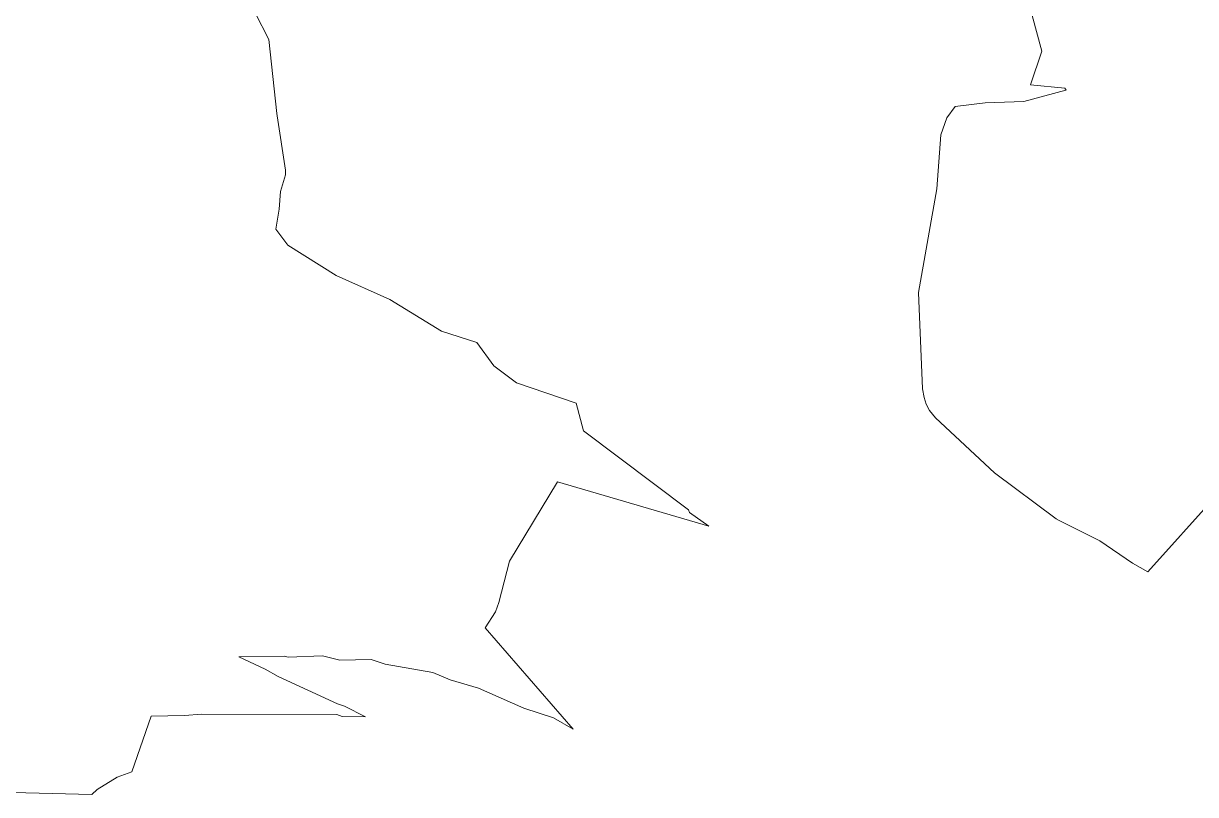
# Model space of a CAD drawing. Header units: metres. Extents: x 809241 to 811075, y 9156873 to 9158251.
# Drawn here: x 809964.5 to 810025.8, y 9156998.7 to 9157039.1 of the extents above; entities that cross this region are included whole.
import ezdxf

# ---------------------------------------------------------------- set-up
doc = ezdxf.new("R2010")
doc.units = ezdxf.units.M
doc.layers.add('C-TOPO-MAJR', color=9, linetype='Continuous')

msp = doc.modelspace()

# ---------------------------------------------------------------- linework, layer by layer
at = {"layer": 'C-TOPO-MAJR', "color": 9, "linetype": 'Continuous', "lineweight": 5}
for points, elevation in [([(809963.222, 9156998.872), (809968.063, 9156998.74), (809968.339, 9156999), (809969.39, 9156999.655), (809970.157, 9156999.932), (809971.171, 9157002.848), (809972.904, 9157002.871), (809973.799, 9157002.949), (809980.881, 9157002.922), (809981.164, 9157002.825), (809982.387, 9157002.805), (809981.274, 9157003.367), (809980.917, 9157003.486), (809977.812, 9157004.912), (809977.133, 9157005.298), (809975.754, 9157005.951), (809978.142, 9157005.977), (809978.337, 9157005.935), (809980.126, 9157006.008), (809981.032, 9157005.773), (809982.674, 9157005.813), (809983.401, 9157005.565), (809985.895, 9157005.122), (809986.808, 9157004.749), (809988.293, 9157004.307), (809990.658, 9157003.262), (809992.222, 9157002.756), (809993.246, 9157002.159), (809988.639, 9157007.467), (809989.186, 9157008.305), (809989.35, 9157008.791), (809989.92, 9157010.947), (809992.431, 9157015.099), (810000.34, 9157012.793), (809999.326, 9157013.508), (809999.272, 9157013.642), (809993.782, 9157017.768), (809993.408, 9157019.223), (809990.285, 9157020.286), (809989.09, 9157021.173), (809988.2, 9157022.403), (809986.347, 9157022.987), (809983.655, 9157024.639), (809980.841, 9157025.895), (809978.311, 9157027.489), (809977.694, 9157028.334), (809977.869, 9157029.374), (809977.936, 9157030.305), (809978.188, 9157031.174), (809978.196, 9157031.235), (809978.186, 9157031.411), (809977.767, 9157034.259), (809977.741, 9157034.377), (809977.323, 9157038.247), (809975.892, 9157041.056)], 2660), ([(810026.878, 9157014.366), (810023.305, 9157010.387), (810022.509, 9157010.845), (810020.801, 9157012.016), (810018.671, 9157013.074), (810018.511, 9157013.174), (810015.286, 9157015.571), (810012.195, 9157018.46), (810011.891, 9157018.842), (810011.703, 9157019.162), (810011.6, 9157019.521), (810011.525, 9157019.963), (810011.3, 9157025.02), (810012.273, 9157030.443), (810012.471, 9157033.268), (810012.797, 9157034.147), (810013.219, 9157034.74), (810014.789, 9157034.933), (810016.811, 9157034.999), (810019.014, 9157035.593), (810019.035, 9157035.606), (810018.964, 9157035.708), (810017.173, 9157035.871), (810017.763, 9157037.646), (810017.023, 9157040.358)], 2650)]:
    msp.add_lwpolyline(points, dxfattribs=dict(at, elevation=elevation))

doc.saveas('drawing.dxf')
